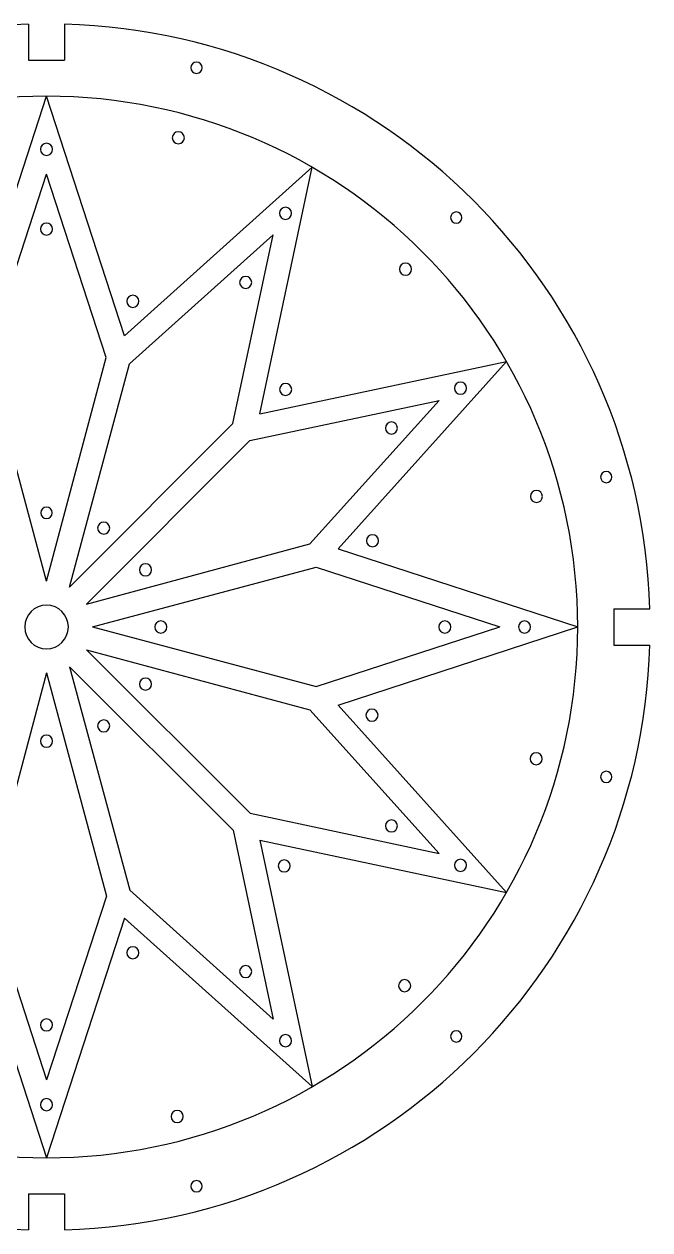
# Model space of a CAD drawing. Extents: x 98.5 to 198.5, y 55.2 to 155.1.
# Drawn here: x 146.7 to 198.5, y 55.2 to 155.1 of the extents above; entities that cross this region are included whole.
import ezdxf

# ---------------------------------------------------------------- set-up
doc = ezdxf.new("R2010")
doc.units = 0
doc.header["$MEASUREMENT"] = 0
doc.layers.add('MODELSKETCH_VISIBLE', color=7, linetype='CONTINUOUS')

# ---------------------------------------------------------------- blocks, each defined once
blk = doc.blocks.new('BLOCK_3')
at = {"layer": 'MODELSKETCH_VISIBLE'}
blk.add_open_spline([(181.009, 105.128), (181.009, 105.404), (181.233, 105.628), (181.509, 105.628), (181.785, 105.628), (182.009, 105.404), (182.009, 105.128), (182.009, 104.852), (181.785, 104.628), (181.509, 104.628), (181.233, 104.628), (181.009, 104.852), (181.009, 105.128), (181.009, 105.128), (181.009, 105.128), (181.009, 105.128)], degree=3, knots=[0, 0, 0, 0, 1, 1, 1, 2, 2, 2, 3, 3, 3, 4, 4, 4, 5, 5, 5, 5], dxfattribs=at)
blk = doc.blocks.new('BLOCK_4')
at = {"layer": 'MODELSKETCH_VISIBLE'}
blk.add_open_spline([(182.313, 124.927), (182.313, 125.203), (182.537, 125.427), (182.813, 125.427), (183.089, 125.427), (183.313, 125.203), (183.313, 124.927), (183.313, 124.651), (183.089, 124.427), (182.813, 124.427), (182.537, 124.427), (182.313, 124.651), (182.313, 124.927), (182.313, 124.927), (182.313, 124.927), (182.313, 124.927)], degree=3, knots=[0, 0, 0, 0, 1, 1, 1, 2, 2, 2, 3, 3, 3, 4, 4, 4, 5, 5, 5, 5], dxfattribs=at)
blk = doc.blocks.new('BLOCK_5')
at = {"layer": 'MODELSKETCH_VISIBLE'}
blk.add_open_spline([(182.313, 85.373), (182.313, 85.649), (182.537, 85.873), (182.813, 85.873), (183.089, 85.873), (183.313, 85.649), (183.313, 85.373), (183.313, 85.096), (183.089, 84.873), (182.813, 84.873), (182.537, 84.873), (182.313, 85.096), (182.313, 85.373), (182.313, 85.373), (182.313, 85.373), (182.313, 85.373)], degree=3, knots=[0, 0, 0, 0, 1, 1, 1, 2, 2, 2, 3, 3, 3, 4, 4, 4, 5, 5, 5, 5], dxfattribs=at)
blk = doc.blocks.new('BLOCK_7')
at = {"layer": 'MODELSKETCH_VISIBLE'}
blk.add_open_spline([(181.993, 71.187), (181.993, 71.445), (182.202, 71.654), (182.461, 71.654), (182.719, 71.654), (182.928, 71.445), (182.928, 71.187), (182.928, 70.928), (182.719, 70.719), (182.461, 70.719), (182.202, 70.719), (181.993, 70.928), (181.993, 71.187), (181.993, 71.187), (181.993, 71.187), (181.993, 71.187)], degree=3, knots=[0, 0, 0, 0, 1, 1, 1, 2, 2, 2, 3, 3, 3, 4, 4, 4, 5, 5, 5, 5], dxfattribs=at)
blk = doc.blocks.new('BLOCK_8')
at = {"layer": 'MODELSKETCH_VISIBLE'}
blk.add_open_spline([(160.475, 58.763), (160.475, 59.022), (160.685, 59.231), (160.943, 59.231), (161.201, 59.231), (161.41, 59.022), (161.41, 58.763), (161.41, 58.505), (161.201, 58.296), (160.943, 58.296), (160.685, 58.296), (160.475, 58.505), (160.475, 58.763), (160.475, 58.763), (160.475, 58.763), (160.475, 58.763)], degree=3, knots=[0, 0, 0, 0, 1, 1, 1, 2, 2, 2, 3, 3, 3, 4, 4, 4, 5, 5, 5, 5], dxfattribs=at)
blk = doc.blocks.new('BLOCK_12')
at = {"layer": 'MODELSKETCH_VISIBLE'}
blk.add_open_spline([(176.589, 88.633), (176.589, 88.909), (176.813, 89.133), (177.089, 89.133), (177.365, 89.133), (177.588, 88.909), (177.588, 88.633), (177.588, 88.357), (177.365, 88.134), (177.089, 88.134), (176.813, 88.134), (176.589, 88.357), (176.589, 88.633), (176.589, 88.633), (176.589, 88.633), (176.589, 88.633)], degree=3, knots=[0, 0, 0, 0, 1, 1, 1, 2, 2, 2, 3, 3, 3, 4, 4, 4, 5, 5, 5, 5], dxfattribs=at)
blk = doc.blocks.new('BLOCK_13')
at = {"layer": 'MODELSKETCH_VISIBLE'}
blk.add_open_spline([(167.819, 70.834), (167.819, 71.11), (168.043, 71.334), (168.319, 71.334), (168.595, 71.334), (168.819, 71.11), (168.819, 70.834), (168.819, 70.558), (168.595, 70.334), (168.319, 70.334), (168.043, 70.334), (167.819, 70.558), (167.819, 70.834), (167.819, 70.834), (167.819, 70.834), (167.819, 70.834)], degree=3, knots=[0, 0, 0, 0, 1, 1, 1, 2, 2, 2, 3, 3, 3, 4, 4, 4, 5, 5, 5, 5], dxfattribs=at)
blk = doc.blocks.new('BLOCK_14')
at = {"layer": 'MODELSKETCH_VISIBLE'}
blk.add_open_spline([(164.515, 76.558), (164.515, 76.834), (164.738, 77.058), (165.014, 77.058), (165.29, 77.058), (165.514, 76.834), (165.514, 76.558), (165.514, 76.282), (165.29, 76.059), (165.014, 76.059), (164.738, 76.059), (164.515, 76.282), (164.515, 76.558), (164.515, 76.558), (164.515, 76.558), (164.515, 76.558)], degree=3, knots=[0, 0, 0, 0, 1, 1, 1, 2, 2, 2, 3, 3, 3, 4, 4, 4, 5, 5, 5, 5], dxfattribs=at)
blk = doc.blocks.new('BLOCK_15')
at = {"layer": 'MODELSKETCH_VISIBLE'}
blk.add_open_spline([(148.019, 72.139), (148.019, 72.415), (148.243, 72.639), (148.519, 72.639), (148.796, 72.639), (149.019, 72.415), (149.019, 72.139), (149.019, 71.862), (148.796, 71.639), (148.519, 71.639), (148.243, 71.639), (148.019, 71.862), (148.019, 72.139), (148.019, 72.139), (148.019, 72.139), (148.019, 72.139)], degree=3, knots=[0, 0, 0, 0, 1, 1, 1, 2, 2, 2, 3, 3, 3, 4, 4, 4, 5, 5, 5, 5], dxfattribs=at)
blk = doc.blocks.new('BLOCK_19')
at = {"layer": 'MODELSKETCH_VISIBLE'}
blk.add_open_spline([(146.712, 105.128), (146.712, 106.126), (147.521, 106.935), (148.519, 106.935), (149.518, 106.935), (150.327, 106.126), (150.327, 105.128), (150.327, 104.13), (149.518, 103.32), (148.519, 103.32), (147.521, 103.32), (146.712, 104.13), (146.712, 105.128), (146.712, 105.128), (146.712, 105.128), (146.712, 105.128)], degree=3, knots=[0, 0, 0, 0, 1, 1, 1, 2, 2, 2, 3, 3, 3, 4, 4, 4, 5, 5, 5, 5], dxfattribs=at)
blk = doc.blocks.new('BLOCK_24')
at = {"layer": 'MODELSKETCH_VISIBLE'}
blk.add_open_spline([(148.042, 114.596), (148.042, 114.86), (148.256, 115.074), (148.519, 115.074), (148.783, 115.074), (148.997, 114.86), (148.997, 114.596), (148.997, 114.333), (148.783, 114.119), (148.519, 114.119), (148.256, 114.119), (148.042, 114.333), (148.042, 114.596), (148.042, 114.596), (148.042, 114.596), (148.042, 114.596)], degree=3, knots=[0, 0, 0, 0, 1, 1, 1, 2, 2, 2, 3, 3, 3, 4, 4, 4, 5, 5, 5, 5], dxfattribs=at)
blk = doc.blocks.new('BLOCK_25')
at = {"layer": 'MODELSKETCH_VISIBLE'}
blk.add_open_spline([(157.488, 105.128), (157.488, 105.404), (157.712, 105.628), (157.988, 105.628), (158.264, 105.628), (158.488, 105.404), (158.488, 105.128), (158.488, 104.852), (158.264, 104.628), (157.988, 104.628), (157.712, 104.628), (157.488, 104.852), (157.488, 105.128), (157.488, 105.128), (157.488, 105.128), (157.488, 105.128)], degree=3, knots=[0, 0, 0, 0, 1, 1, 1, 2, 2, 2, 3, 3, 3, 4, 4, 4, 5, 5, 5, 5], dxfattribs=at)
blk = doc.blocks.new('BLOCK_26')
at = {"layer": 'MODELSKETCH_VISIBLE'}
blk.add_open_spline([(148.019, 95.659), (148.019, 95.935), (148.243, 96.159), (148.519, 96.159), (148.796, 96.159), (149.019, 95.935), (149.019, 95.659), (149.019, 95.383), (148.796, 95.159), (148.519, 95.159), (148.243, 95.159), (148.019, 95.383), (148.019, 95.659), (148.019, 95.659), (148.019, 95.659), (148.019, 95.659)], degree=3, knots=[0, 0, 0, 0, 1, 1, 1, 2, 2, 2, 3, 3, 3, 4, 4, 4, 5, 5, 5, 5], dxfattribs=at)
blk = doc.blocks.new('BLOCK_32')
at = {"layer": 'MODELSKETCH_VISIBLE'}
blk.add_open_spline([(177.683, 75.395), (177.683, 75.671), (177.907, 75.895), (178.183, 75.895), (178.459, 75.895), (178.683, 75.671), (178.683, 75.395), (178.683, 75.118), (178.459, 74.895), (178.183, 74.895), (177.907, 74.895), (177.683, 75.118), (177.683, 75.395), (177.683, 75.395), (177.683, 75.395), (177.683, 75.395)], degree=3, knots=[0, 0, 0, 0, 1, 1, 1, 2, 2, 2, 3, 3, 3, 4, 4, 4, 5, 5, 5, 5], dxfattribs=at)
blk = doc.blocks.new('BLOCK_33')
at = {"layer": 'MODELSKETCH_VISIBLE'}
blk.add_open_spline([(167.819, 139.421), (167.819, 139.697), (168.043, 139.921), (168.319, 139.921), (168.595, 139.921), (168.819, 139.697), (168.819, 139.421), (168.819, 139.145), (168.595, 138.921), (168.319, 138.921), (168.043, 138.921), (167.819, 139.145), (167.819, 139.421), (167.819, 139.421), (167.819, 139.421), (167.819, 139.421)], degree=3, knots=[0, 0, 0, 0, 1, 1, 1, 2, 2, 2, 3, 3, 3, 4, 4, 4, 5, 5, 5, 5], dxfattribs=at)
blk = doc.blocks.new('BLOCK_34')
at = {"layer": 'MODELSKETCH_VISIBLE'}
blk.add_open_spline([(148.019, 144.726), (148.019, 145.003), (148.243, 145.226), (148.519, 145.226), (148.796, 145.226), (149.019, 145.003), (149.019, 144.726), (149.019, 144.45), (148.796, 144.226), (148.519, 144.226), (148.243, 144.226), (148.019, 144.45), (148.019, 144.726), (148.019, 144.726), (148.019, 144.726), (148.019, 144.726)], degree=3, knots=[0, 0, 0, 0, 1, 1, 1, 2, 2, 2, 3, 3, 3, 4, 4, 4, 5, 5, 5, 5], dxfattribs=at)
blk = doc.blocks.new('BLOCK_36')
at = {"layer": 'MODELSKETCH_VISIBLE'}
blk.add_open_spline([(148.019, 138.117), (148.019, 138.393), (148.243, 138.617), (148.519, 138.617), (148.796, 138.617), (149.019, 138.393), (149.019, 138.117), (149.019, 137.841), (148.796, 137.617), (148.519, 137.617), (148.243, 137.617), (148.019, 137.841), (148.019, 138.117), (148.019, 138.117), (148.019, 138.117), (148.019, 138.117)], degree=3, knots=[0, 0, 0, 0, 1, 1, 1, 2, 2, 2, 3, 3, 3, 4, 4, 4, 5, 5, 5, 5], dxfattribs=at)
blk = doc.blocks.new('BLOCK_39')
at = {"layer": 'MODELSKETCH_VISIBLE'}
blk.add_open_spline([(177.753, 134.791), (177.753, 135.068), (177.977, 135.291), (178.253, 135.291), (178.529, 135.291), (178.753, 135.068), (178.753, 134.791), (178.753, 134.515), (178.529, 134.291), (178.253, 134.291), (177.977, 134.291), (177.753, 134.515), (177.753, 134.791), (177.753, 134.791), (177.753, 134.791), (177.753, 134.791)], degree=3, knots=[0, 0, 0, 0, 1, 1, 1, 2, 2, 2, 3, 3, 3, 4, 4, 4, 5, 5, 5, 5], dxfattribs=at)
blk = doc.blocks.new('BLOCK_49')
at = {"layer": 'MODELSKETCH_VISIBLE'}
blk.add_lwpolyline([(148.519, 101.32), (143.586, 82.796)], dxfattribs=at)
blk = doc.blocks.new('BLOCK_50')
at = {"layer": 'MODELSKETCH_VISIBLE'}
blk.add_open_spline([(167.826, 124.821), (167.826, 125.097), (168.05, 125.321), (168.326, 125.321), (168.602, 125.321), (168.826, 125.097), (168.826, 124.821), (168.826, 124.545), (168.602, 124.321), (168.326, 124.321), (168.05, 124.321), (167.826, 124.545), (167.826, 124.821), (167.826, 124.821), (167.826, 124.821), (167.826, 124.821)], degree=3, knots=[0, 0, 0, 0, 1, 1, 1, 2, 2, 2, 3, 3, 3, 4, 4, 4, 5, 5, 5, 5], dxfattribs=at)
blk = doc.blocks.new('BLOCK_51')
at = {"layer": 'MODELSKETCH_VISIBLE'}
blk.add_lwpolyline([(150.423, 101.83), (155.413, 83.321)], dxfattribs=at)
blk = doc.blocks.new('BLOCK_52')
at = {"layer": 'MODELSKETCH_VISIBLE'}
blk.add_lwpolyline([(150.423, 101.83), (163.978, 88.275)], dxfattribs=at)
blk = doc.blocks.new('BLOCK_56')
at = {"layer": 'MODELSKETCH_VISIBLE'}
blk.add_lwpolyline([(142.049, 80.98), (148.519, 61.128)], dxfattribs=at)
blk = doc.blocks.new('BLOCK_57')
at = {"layer": 'MODELSKETCH_VISIBLE'}
blk.add_open_spline([(158.937, 145.684), (158.937, 145.96), (159.161, 146.184), (159.437, 146.184), (159.714, 146.184), (159.937, 145.96), (159.937, 145.684), (159.937, 145.408), (159.714, 145.184), (159.437, 145.184), (159.161, 145.184), (158.937, 145.408), (158.937, 145.684), (158.937, 145.684), (158.937, 145.684), (158.937, 145.684)], degree=3, knots=[0, 0, 0, 0, 1, 1, 1, 2, 2, 2, 3, 3, 3, 4, 4, 4, 5, 5, 5, 5], dxfattribs=at)
blk = doc.blocks.new('BLOCK_58')
at = {"layer": 'MODELSKETCH_VISIBLE'}
blk.add_lwpolyline([(154.99, 80.98), (148.519, 61.128)], dxfattribs=at)
blk = doc.blocks.new('BLOCK_59')
at = {"layer": 'MODELSKETCH_VISIBLE'}
blk.add_lwpolyline([(154.99, 80.98), (170.519, 67.023)], dxfattribs=at)
blk = doc.blocks.new('BLOCK_60')
at = {"layer": 'MODELSKETCH_VISIBLE'}
blk.add_open_spline([(160.475, 151.492), (160.475, 151.75), (160.685, 151.96), (160.943, 151.96), (161.201, 151.96), (161.41, 151.75), (161.41, 151.492), (161.41, 151.234), (161.201, 151.025), (160.943, 151.025), (160.685, 151.025), (160.475, 151.234), (160.475, 151.492), (160.475, 151.492), (160.475, 151.492), (160.475, 151.492)], degree=3, knots=[0, 0, 0, 0, 1, 1, 1, 2, 2, 2, 3, 3, 3, 4, 4, 4, 5, 5, 5, 5], dxfattribs=at)
blk = doc.blocks.new('BLOCK_63')
at = {"layer": 'MODELSKETCH_VISIBLE'}
blk.add_lwpolyline([(166.197, 87.45), (170.519, 67.023)], dxfattribs=at)
blk = doc.blocks.new('BLOCK_64')
at = {"layer": 'MODELSKETCH_VISIBLE'}
blk.add_lwpolyline([(147.019, 155.105), (147.019, 152.128)], dxfattribs=at)
blk = doc.blocks.new('BLOCK_65')
at = {"layer": 'MODELSKETCH_VISIBLE'}
blk.add_open_spline([(156.219, 100.394), (156.219, 100.67), (156.443, 100.894), (156.719, 100.894), (156.996, 100.894), (157.219, 100.67), (157.219, 100.394), (157.219, 100.117), (156.996, 99.894), (156.719, 99.894), (156.443, 99.894), (156.219, 100.117), (156.219, 100.394), (156.219, 100.394), (156.219, 100.394), (156.219, 100.394)], degree=3, knots=[0, 0, 0, 0, 1, 1, 1, 2, 2, 2, 3, 3, 3, 4, 4, 4, 5, 5, 5, 5], dxfattribs=at)
blk = doc.blocks.new('BLOCK_66')
at = {"layer": 'MODELSKETCH_VISIBLE'}
blk.add_lwpolyline([(152.327, 105.128), (170.843, 110.089)], dxfattribs=at)
blk = doc.blocks.new('BLOCK_67')
at = {"layer": 'MODELSKETCH_VISIBLE'}
blk.add_lwpolyline([(166.197, 87.45), (186.625, 83.128)], dxfattribs=at)
blk = doc.blocks.new('BLOCK_68')
at = {"layer": 'MODELSKETCH_VISIBLE'}
blk.add_lwpolyline([(142.049, 129.276), (148.519, 149.128)], dxfattribs=at)
blk = doc.blocks.new('BLOCK_70')
at = {"layer": 'MODELSKETCH_VISIBLE'}
blk.add_open_spline([(147.019, 155.105), (120.582, 154.312), (99.335, 133.066), (98.542, 106.628)], degree=3, dxfattribs=at)
blk = doc.blocks.new('BLOCK_71')
at = {"layer": 'MODELSKETCH_VISIBLE'}
blk.add_lwpolyline([(172.668, 98.657), (186.625, 83.128)], dxfattribs=at)
blk = doc.blocks.new('BLOCK_72')
at = {"layer": 'MODELSKETCH_VISIBLE'}
blk.add_lwpolyline([(195.519, 103.628), (198.497, 103.628)], dxfattribs=at)
blk = doc.blocks.new('BLOCK_75')
at = {"layer": 'MODELSKETCH_VISIBLE'}
blk.add_open_spline([(176.589, 121.622), (176.589, 121.899), (176.813, 122.122), (177.089, 122.122), (177.365, 122.122), (177.589, 121.899), (177.589, 121.622), (177.589, 121.346), (177.365, 121.122), (177.089, 121.122), (176.813, 121.122), (176.589, 121.346), (176.589, 121.622), (176.589, 121.622), (176.589, 121.622), (176.589, 121.622)], degree=3, knots=[0, 0, 0, 0, 1, 1, 1, 2, 2, 2, 3, 3, 3, 4, 4, 4, 5, 5, 5, 5], dxfattribs=at)
blk = doc.blocks.new('BLOCK_76')
at = {"layer": 'MODELSKETCH_VISIBLE'}
blk.add_open_spline([(198.497, 106.628), (197.703, 133.066), (176.457, 154.312), (150.019, 155.105)], degree=3, dxfattribs=at)
blk = doc.blocks.new('BLOCK_77')
at = {"layer": 'MODELSKETCH_VISIBLE'}
blk.add_lwpolyline([(148.519, 101.32), (153.481, 82.804)], dxfattribs=at)
blk = doc.blocks.new('BLOCK_78')
at = {"layer": 'MODELSKETCH_VISIBLE'}
blk.add_open_spline([(194.416, 117.551), (194.416, 117.809), (194.626, 118.019), (194.884, 118.019), (195.142, 118.019), (195.351, 117.809), (195.351, 117.551), (195.351, 117.293), (195.142, 117.084), (194.884, 117.084), (194.626, 117.084), (194.416, 117.293), (194.416, 117.551), (194.416, 117.551), (194.416, 117.551), (194.416, 117.551)], degree=3, knots=[0, 0, 0, 0, 1, 1, 1, 2, 2, 2, 3, 3, 3, 4, 4, 4, 5, 5, 5, 5], dxfattribs=at)
blk = doc.blocks.new('BLOCK_79')
at = {"layer": 'MODELSKETCH_VISIBLE'}
blk.add_lwpolyline([(172.668, 111.598), (186.625, 127.128)], dxfattribs=at)
blk = doc.blocks.new('BLOCK_80')
at = {"layer": 'MODELSKETCH_VISIBLE'}
blk.add_lwpolyline([(143.586, 82.796), (148.519, 67.582)], dxfattribs=at)
blk = doc.blocks.new('BLOCK_82')
at = {"layer": 'MODELSKETCH_VISIBLE'}
blk.add_lwpolyline([(147.019, 58.128), (147.019, 55.15)], dxfattribs=at)
blk = doc.blocks.new('BLOCK_83')
at = {"layer": 'MODELSKETCH_VISIBLE'}
blk.add_open_spline([(104.519, 105.128), (104.519, 129.428), (124.219, 149.128), (148.519, 149.128), (172.82, 149.128), (192.519, 129.428), (192.519, 105.128), (192.519, 80.827), (172.82, 61.128), (148.519, 61.128), (124.219, 61.128), (104.519, 80.827), (104.519, 105.128), (104.519, 105.128), (104.519, 105.128), (104.519, 105.128)], degree=3, knots=[0, 0, 0, 0, 1, 1, 1, 2, 2, 2, 3, 3, 3, 4, 4, 4, 5, 5, 5, 5], dxfattribs=at)
blk = doc.blocks.new('BLOCK_84')
at = {"layer": 'MODELSKETCH_VISIBLE'}
blk.add_lwpolyline([(150.019, 58.128), (150.019, 55.15)], dxfattribs=at)
blk = doc.blocks.new('BLOCK_85')
at = {"layer": 'MODELSKETCH_VISIBLE'}
blk.add_lwpolyline([(153.481, 82.804), (148.519, 67.582)], dxfattribs=at)
blk = doc.blocks.new('BLOCK_86')
at = {"layer": 'MODELSKETCH_VISIBLE'}
blk.add_open_spline([(150.019, 55.15), (176.457, 55.944), (197.703, 77.19), (198.497, 103.628)], degree=3, dxfattribs=at)
blk = doc.blocks.new('BLOCK_88')
at = {"layer": 'MODELSKETCH_VISIBLE'}
blk.add_lwpolyline([(155.413, 83.321), (167.293, 72.612)], dxfattribs=at)
blk = doc.blocks.new('BLOCK_90')
at = {"layer": 'MODELSKETCH_VISIBLE'}
blk.add_open_spline([(174.977, 97.821), (174.977, 98.097), (175.201, 98.321), (175.477, 98.321), (175.753, 98.321), (175.977, 98.097), (175.977, 97.821), (175.977, 97.545), (175.753, 97.321), (175.477, 97.321), (175.201, 97.321), (174.977, 97.545), (174.977, 97.821), (174.977, 97.821), (174.977, 97.821), (174.977, 97.821)], degree=3, knots=[0, 0, 0, 0, 1, 1, 1, 2, 2, 2, 3, 3, 3, 4, 4, 4, 5, 5, 5, 5], dxfattribs=at)
blk = doc.blocks.new('BLOCK_91')
at = {"layer": 'MODELSKETCH_VISIBLE'}
blk.add_lwpolyline([(165.392, 89.69), (181.035, 86.355)], dxfattribs=at)
blk = doc.blocks.new('BLOCK_92')
at = {"layer": 'MODELSKETCH_VISIBLE'}
blk.add_lwpolyline([(163.978, 88.275), (167.293, 72.612)], dxfattribs=at)
blk = doc.blocks.new('BLOCK_93')
at = {"layer": 'MODELSKETCH_VISIBLE'}
blk.add_open_spline([(152.754, 96.928), (152.754, 97.204), (152.978, 97.428), (153.254, 97.428), (153.53, 97.428), (153.754, 97.204), (153.754, 96.928), (153.754, 96.652), (153.53, 96.428), (153.254, 96.428), (152.978, 96.428), (152.754, 96.652), (152.754, 96.928), (152.754, 96.928), (152.754, 96.928), (152.754, 96.928)], degree=3, knots=[0, 0, 0, 0, 1, 1, 1, 2, 2, 2, 3, 3, 3, 4, 4, 4, 5, 5, 5, 5], dxfattribs=at)
blk = doc.blocks.new('BLOCK_94')
at = {"layer": 'MODELSKETCH_VISIBLE'}
blk.add_lwpolyline([(154.99, 129.276), (148.519, 149.128)], dxfattribs=at)
blk = doc.blocks.new('BLOCK_97')
at = {"layer": 'MODELSKETCH_VISIBLE'}
blk.add_open_spline([(167.712, 85.321), (167.712, 85.597), (167.936, 85.821), (168.212, 85.821), (168.489, 85.821), (168.712, 85.597), (168.712, 85.321), (168.712, 85.045), (168.489, 84.821), (168.212, 84.821), (167.936, 84.821), (167.712, 85.045), (167.712, 85.321), (167.712, 85.321), (167.712, 85.321), (167.712, 85.321)], degree=3, knots=[0, 0, 0, 0, 1, 1, 1, 2, 2, 2, 3, 3, 3, 4, 4, 4, 5, 5, 5, 5], dxfattribs=at)
blk = doc.blocks.new('BLOCK_100')
at = {"layer": 'MODELSKETCH_VISIBLE'}
blk.add_open_spline([(194.416, 92.704), (194.416, 92.963), (194.626, 93.172), (194.884, 93.172), (195.142, 93.172), (195.351, 92.963), (195.351, 92.704), (195.351, 92.446), (195.142, 92.237), (194.884, 92.237), (194.626, 92.237), (194.416, 92.446), (194.416, 92.704), (194.416, 92.704), (194.416, 92.704), (194.416, 92.704)], degree=3, knots=[0, 0, 0, 0, 1, 1, 1, 2, 2, 2, 3, 3, 3, 4, 4, 4, 5, 5, 5, 5], dxfattribs=at)
blk = doc.blocks.new('BLOCK_106')
at = {"layer": 'MODELSKETCH_VISIBLE'}
blk.add_open_spline([(158.842, 64.546), (158.842, 64.822), (159.066, 65.046), (159.342, 65.046), (159.618, 65.046), (159.842, 64.822), (159.842, 64.546), (159.842, 64.27), (159.618, 64.046), (159.342, 64.046), (159.066, 64.046), (158.842, 64.27), (158.842, 64.546), (158.842, 64.546), (158.842, 64.546), (158.842, 64.546)], degree=3, knots=[0, 0, 0, 0, 1, 1, 1, 2, 2, 2, 3, 3, 3, 4, 4, 4, 5, 5, 5, 5], dxfattribs=at)
blk = doc.blocks.new('BLOCK_107')
at = {"layer": 'MODELSKETCH_VISIBLE'}
blk.add_lwpolyline([(195.519, 106.628), (198.497, 106.628)], dxfattribs=at)
blk = doc.blocks.new('BLOCK_109')
at = {"layer": 'MODELSKETCH_VISIBLE'}
blk.add_open_spline([(98.542, 103.628), (99.335, 77.19), (120.582, 55.944), (147.019, 55.15)], degree=3, dxfattribs=at)
blk = doc.blocks.new('BLOCK_111')
at = {"layer": 'MODELSKETCH_VISIBLE'}
blk.add_lwpolyline([(147.019, 58.128), (150.019, 58.128)], dxfattribs=at)
blk = doc.blocks.new('BLOCK_112')
at = {"layer": 'MODELSKETCH_VISIBLE'}
blk.add_open_spline([(188.601, 115.951), (188.601, 116.227), (188.825, 116.451), (189.101, 116.451), (189.377, 116.451), (189.601, 116.227), (189.601, 115.951), (189.601, 115.674), (189.377, 115.451), (189.101, 115.451), (188.825, 115.451), (188.601, 115.674), (188.601, 115.951), (188.601, 115.951), (188.601, 115.951), (188.601, 115.951)], degree=3, knots=[0, 0, 0, 0, 1, 1, 1, 2, 2, 2, 3, 3, 3, 4, 4, 4, 5, 5, 5, 5], dxfattribs=at)
blk = doc.blocks.new('BLOCK_113')
at = {"layer": 'MODELSKETCH_VISIBLE'}
blk.add_lwpolyline([(166.197, 122.805), (186.625, 127.128)], dxfattribs=at)
blk = doc.blocks.new('BLOCK_114')
at = {"layer": 'MODELSKETCH_VISIBLE'}
blk.add_open_spline([(164.514, 133.697), (164.514, 133.973), (164.738, 134.197), (165.014, 134.197), (165.29, 134.197), (165.514, 133.973), (165.514, 133.697), (165.514, 133.421), (165.29, 133.197), (165.014, 133.197), (164.738, 133.197), (164.514, 133.421), (164.514, 133.697), (164.514, 133.697), (164.514, 133.697), (164.514, 133.697)], degree=3, knots=[0, 0, 0, 0, 1, 1, 1, 2, 2, 2, 3, 3, 3, 4, 4, 4, 5, 5, 5, 5], dxfattribs=at)
blk = doc.blocks.new('BLOCK_117')
at = {"layer": 'MODELSKETCH_VISIBLE'}
blk.add_open_spline([(181.993, 139.069), (181.993, 139.327), (182.202, 139.536), (182.461, 139.536), (182.719, 139.536), (182.928, 139.327), (182.928, 139.069), (182.928, 138.811), (182.719, 138.601), (182.461, 138.601), (182.202, 138.601), (181.993, 138.811), (181.993, 139.069), (181.993, 139.069), (181.993, 139.069), (181.993, 139.069)], degree=3, knots=[0, 0, 0, 0, 1, 1, 1, 2, 2, 2, 3, 3, 3, 4, 4, 4, 5, 5, 5, 5], dxfattribs=at)
blk = doc.blocks.new('BLOCK_119')
at = {"layer": 'MODELSKETCH_VISIBLE'}
blk.add_open_spline([(156.219, 109.862), (156.219, 110.138), (156.443, 110.362), (156.719, 110.362), (156.996, 110.362), (157.219, 110.138), (157.219, 109.862), (157.219, 109.586), (156.996, 109.362), (156.719, 109.362), (156.443, 109.362), (156.219, 109.586), (156.219, 109.862), (156.219, 109.862), (156.219, 109.862), (156.219, 109.862)], degree=3, knots=[0, 0, 0, 0, 1, 1, 1, 2, 2, 2, 3, 3, 3, 4, 4, 4, 5, 5, 5, 5], dxfattribs=at)
blk = doc.blocks.new('BLOCK_120')
at = {"layer": 'MODELSKETCH_VISIBLE'}
blk.add_lwpolyline([(195.519, 106.628), (195.519, 103.628)], dxfattribs=at)
blk = doc.blocks.new('BLOCK_124')
at = {"layer": 'MODELSKETCH_VISIBLE'}
blk.add_open_spline([(187.618, 105.128), (187.618, 105.404), (187.842, 105.628), (188.118, 105.628), (188.394, 105.628), (188.618, 105.404), (188.618, 105.128), (188.618, 104.852), (188.394, 104.628), (188.118, 104.628), (187.842, 104.628), (187.618, 104.852), (187.618, 105.128), (187.618, 105.128), (187.618, 105.128), (187.618, 105.128)], degree=3, knots=[0, 0, 0, 0, 1, 1, 1, 2, 2, 2, 3, 3, 3, 4, 4, 4, 5, 5, 5, 5], dxfattribs=at)
blk = doc.blocks.new('BLOCK_125')
at = {"layer": 'MODELSKETCH_VISIBLE'}
blk.add_lwpolyline([(150.019, 155.105), (150.019, 152.128)], dxfattribs=at)
blk = doc.blocks.new('BLOCK_126')
at = {"layer": 'MODELSKETCH_VISIBLE'}
blk.add_lwpolyline([(154.99, 129.276), (170.519, 143.233)], dxfattribs=at)
blk = doc.blocks.new('BLOCK_127')
at = {"layer": 'MODELSKETCH_VISIBLE'}
blk.add_open_spline([(148.019, 65.529), (148.019, 65.805), (148.243, 66.029), (148.519, 66.029), (148.796, 66.029), (149.019, 65.805), (149.019, 65.529), (149.019, 65.253), (148.796, 65.029), (148.519, 65.029), (148.243, 65.029), (148.019, 65.253), (148.019, 65.529), (148.019, 65.529), (148.019, 65.529), (148.019, 65.529)], degree=3, knots=[0, 0, 0, 0, 1, 1, 1, 2, 2, 2, 3, 3, 3, 4, 4, 4, 5, 5, 5, 5], dxfattribs=at)
blk = doc.blocks.new('BLOCK_130')
at = {"layer": 'MODELSKETCH_VISIBLE'}
blk.add_lwpolyline([(172.668, 98.657), (192.519, 105.128)], dxfattribs=at)
blk = doc.blocks.new('BLOCK_132')
at = {"layer": 'MODELSKETCH_VISIBLE'}
blk.add_lwpolyline([(147.019, 152.128), (150.019, 152.128)], dxfattribs=at)
blk = doc.blocks.new('BLOCK_133')
at = {"layer": 'MODELSKETCH_VISIBLE'}
blk.add_lwpolyline([(166.197, 122.805), (170.519, 143.233)], dxfattribs=at)
blk = doc.blocks.new('BLOCK_135')
at = {"layer": 'MODELSKETCH_VISIBLE'}
blk.add_lwpolyline([(172.668, 111.598), (192.519, 105.128)], dxfattribs=at)
blk = doc.blocks.new('BLOCK_137')
at = {"layer": 'MODELSKETCH_VISIBLE'}
blk.add_lwpolyline([(170.333, 98.263), (181.035, 86.355)], dxfattribs=at)
blk = doc.blocks.new('BLOCK_138')
at = {"layer": 'MODELSKETCH_VISIBLE'}
blk.add_lwpolyline([(170.851, 100.194), (186.066, 105.128)], dxfattribs=at)
blk = doc.blocks.new('BLOCK_139')
at = {"layer": 'MODELSKETCH_VISIBLE'}
blk.add_open_spline([(155.171, 78.128), (155.171, 78.404), (155.395, 78.628), (155.671, 78.628), (155.947, 78.628), (156.17, 78.404), (156.17, 78.128), (156.17, 77.853), (155.947, 77.629), (155.671, 77.629), (155.395, 77.629), (155.171, 77.853), (155.171, 78.128), (155.171, 78.128), (155.171, 78.128), (155.171, 78.128)], degree=3, knots=[0, 0, 0, 0, 1, 1, 1, 2, 2, 2, 3, 3, 3, 4, 4, 4, 5, 5, 5, 5], dxfattribs=at)
blk = doc.blocks.new('BLOCK_140')
at = {"layer": 'MODELSKETCH_VISIBLE'}
blk.add_lwpolyline([(170.843, 110.089), (186.066, 105.128)], dxfattribs=at)
blk = doc.blocks.new('BLOCK_141')
at = {"layer": 'MODELSKETCH_VISIBLE'}
blk.add_lwpolyline([(170.326, 112.021), (181.035, 123.901)], dxfattribs=at)
blk = doc.blocks.new('BLOCK_142')
at = {"layer": 'MODELSKETCH_VISIBLE'}
blk.add_lwpolyline([(165.372, 120.587), (181.035, 123.901)], dxfattribs=at)
blk = doc.blocks.new('BLOCK_143')
at = {"layer": 'MODELSKETCH_VISIBLE'}
blk.add_open_spline([(152.754, 113.328), (152.754, 113.604), (152.978, 113.828), (153.254, 113.828), (153.53, 113.828), (153.754, 113.604), (153.754, 113.328), (153.754, 113.052), (153.53, 112.828), (153.254, 112.828), (152.978, 112.828), (152.754, 113.052), (152.754, 113.328), (152.754, 113.328), (152.754, 113.328), (152.754, 113.328)], degree=3, knots=[0, 0, 0, 0, 1, 1, 1, 2, 2, 2, 3, 3, 3, 4, 4, 4, 5, 5, 5, 5], dxfattribs=at)
blk = doc.blocks.new('BLOCK_144')
at = {"layer": 'MODELSKETCH_VISIBLE'}
blk.add_lwpolyline([(163.958, 122.001), (167.293, 137.644)], dxfattribs=at)
blk = doc.blocks.new('BLOCK_145')
at = {"layer": 'MODELSKETCH_VISIBLE'}
blk.add_lwpolyline([(155.385, 126.942), (167.293, 137.644)], dxfattribs=at)
blk = doc.blocks.new('BLOCK_146')
at = {"layer": 'MODELSKETCH_VISIBLE'}
blk.add_lwpolyline([(153.453, 127.459), (148.519, 142.674)], dxfattribs=at)
blk = doc.blocks.new('BLOCK_148')
at = {"layer": 'MODELSKETCH_VISIBLE'}
blk.add_lwpolyline([(143.558, 127.452), (148.519, 142.674)], dxfattribs=at)
blk = doc.blocks.new('BLOCK_150')
at = {"layer": 'MODELSKETCH_VISIBLE'}
blk.add_open_spline([(175.019, 112.279), (175.019, 112.555), (175.243, 112.779), (175.519, 112.779), (175.795, 112.779), (176.019, 112.555), (176.019, 112.279), (176.019, 112.003), (175.795, 111.779), (175.519, 111.779), (175.243, 111.779), (175.019, 112.003), (175.019, 112.279), (175.019, 112.279), (175.019, 112.279), (175.019, 112.279)], degree=3, knots=[0, 0, 0, 0, 1, 1, 1, 2, 2, 2, 3, 3, 3, 4, 4, 4, 5, 5, 5, 5], dxfattribs=at)
blk = doc.blocks.new('BLOCK_151')
at = {"layer": 'MODELSKETCH_VISIBLE'}
blk.add_lwpolyline([(148.519, 108.935), (143.558, 127.452)], dxfattribs=at)
blk = doc.blocks.new('BLOCK_153')
at = {"layer": 'MODELSKETCH_VISIBLE'}
blk.add_lwpolyline([(148.519, 108.935), (153.453, 127.459)], dxfattribs=at)
blk = doc.blocks.new('BLOCK_154')
at = {"layer": 'MODELSKETCH_VISIBLE'}
blk.add_lwpolyline([(150.423, 108.425), (155.385, 126.942)], dxfattribs=at)
blk = doc.blocks.new('BLOCK_156')
at = {"layer": 'MODELSKETCH_VISIBLE'}
blk.add_lwpolyline([(150.423, 108.425), (163.958, 122.001)], dxfattribs=at)
blk = doc.blocks.new('BLOCK_157')
at = {"layer": 'MODELSKETCH_VISIBLE'}
blk.add_lwpolyline([(151.817, 107.032), (165.372, 120.587)], dxfattribs=at)
blk = doc.blocks.new('BLOCK_158')
at = {"layer": 'MODELSKETCH_VISIBLE'}
blk.add_lwpolyline([(151.817, 107.032), (170.326, 112.021)], dxfattribs=at)
blk = doc.blocks.new('BLOCK_159')
at = {"layer": 'MODELSKETCH_VISIBLE'}
blk.add_lwpolyline([(152.327, 105.128), (170.851, 100.194)], dxfattribs=at)
blk = doc.blocks.new('BLOCK_160')
at = {"layer": 'MODELSKETCH_VISIBLE'}
blk.add_lwpolyline([(151.817, 103.224), (170.333, 98.263)], dxfattribs=at)
blk = doc.blocks.new('BLOCK_161')
at = {"layer": 'MODELSKETCH_VISIBLE'}
blk.add_open_spline([(188.576, 94.21), (188.576, 94.486), (188.799, 94.71), (189.076, 94.71), (189.352, 94.71), (189.576, 94.486), (189.576, 94.21), (189.576, 93.934), (189.352, 93.71), (189.076, 93.71), (188.799, 93.71), (188.576, 93.934), (188.576, 94.21), (188.576, 94.21), (188.576, 94.21), (188.576, 94.21)], degree=3, knots=[0, 0, 0, 0, 1, 1, 1, 2, 2, 2, 3, 3, 3, 4, 4, 4, 5, 5, 5, 5], dxfattribs=at)
blk = doc.blocks.new('BLOCK_162')
at = {"layer": 'MODELSKETCH_VISIBLE'}
blk.add_lwpolyline([(151.817, 103.224), (165.392, 89.69)], dxfattribs=at)
blk = doc.blocks.new('BLOCK_163')
at = {"layer": 'MODELSKETCH_VISIBLE'}
blk.add_open_spline([(155.171, 132.127), (155.171, 132.403), (155.395, 132.627), (155.671, 132.627), (155.947, 132.627), (156.171, 132.403), (156.171, 132.127), (156.171, 131.851), (155.947, 131.627), (155.671, 131.627), (155.395, 131.627), (155.171, 131.851), (155.171, 132.127), (155.171, 132.127), (155.171, 132.127), (155.171, 132.127)], degree=3, knots=[0, 0, 0, 0, 1, 1, 1, 2, 2, 2, 3, 3, 3, 4, 4, 4, 5, 5, 5, 5], dxfattribs=at)

msp = doc.modelspace()

# ---------------------------------------------------------------- block references
at = {"layer": 'MODELSKETCH_VISIBLE'}
for name in ['BLOCK_70', 'BLOCK_64', 'BLOCK_76', 'BLOCK_125', 'BLOCK_132', 'BLOCK_60', 'BLOCK_83', 'BLOCK_68', 'BLOCK_94', 'BLOCK_57', 'BLOCK_34', 'BLOCK_126', 'BLOCK_133', 'BLOCK_148', 'BLOCK_146', 'BLOCK_33', 'BLOCK_117', 'BLOCK_36', 'BLOCK_145', 'BLOCK_144', 'BLOCK_39', 'BLOCK_114', 'BLOCK_163', 'BLOCK_151', 'BLOCK_153', 'BLOCK_113', 'BLOCK_79', 'BLOCK_154', 'BLOCK_50', 'BLOCK_4', 'BLOCK_142', 'BLOCK_141', 'BLOCK_156', 'BLOCK_75', 'BLOCK_157', 'BLOCK_78', 'BLOCK_112', 'BLOCK_24', 'BLOCK_143', 'BLOCK_158', 'BLOCK_150', 'BLOCK_135', 'BLOCK_66', 'BLOCK_119', 'BLOCK_140', 'BLOCK_19', 'BLOCK_107', 'BLOCK_120', 'BLOCK_159', 'BLOCK_25', 'BLOCK_138', 'BLOCK_130', 'BLOCK_3', 'BLOCK_124', 'BLOCK_109', 'BLOCK_86', 'BLOCK_160', 'BLOCK_162', 'BLOCK_72', 'BLOCK_49', 'BLOCK_77', 'BLOCK_51', 'BLOCK_52', 'BLOCK_65', 'BLOCK_137', 'BLOCK_71', 'BLOCK_90', 'BLOCK_93', 'BLOCK_26', 'BLOCK_161', 'BLOCK_100', 'BLOCK_91', 'BLOCK_12', 'BLOCK_92', 'BLOCK_63', 'BLOCK_67', 'BLOCK_97', 'BLOCK_5', 'BLOCK_88', 'BLOCK_80', 'BLOCK_85', 'BLOCK_56', 'BLOCK_58', 'BLOCK_59', 'BLOCK_139', 'BLOCK_14', 'BLOCK_32', 'BLOCK_15', 'BLOCK_13', 'BLOCK_7', 'BLOCK_127', 'BLOCK_106', 'BLOCK_8', 'BLOCK_82', 'BLOCK_111', 'BLOCK_84']:
    msp.add_blockref(name, (0, 0), dxfattribs=at)

doc.saveas('drawing.dxf')
